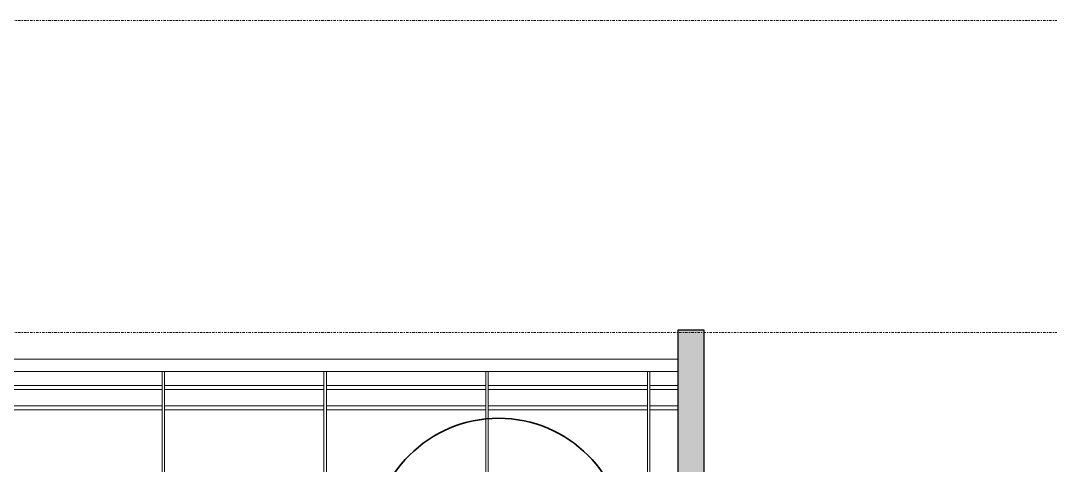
# Model space of a CAD drawing. Header units: inches. Extents: x -239 to 648, y -40 to 364.
# Drawn here: x 145.8 to 346.3, y 256 to 342.5 of the extents above; entities that cross this region are included whole.
import ezdxf

# ---------------------------------------------------------------- set-up
doc = ezdxf.new("R2010")
doc.units = ezdxf.units.IN
doc.header["$MEASUREMENT"] = 0
doc.linetypes.add('Centre', pattern=[1.181102, 0.472441, -0.23622, 0.23622, -0.23622])
for name, color, linetype, lineweight in [('A-FLOR-HRAL', 11, 'Continuous', 9), ('A-FLOR-LEVL', 51, 'Continuous', 9), ('A-WALL-PATT', 111, 'Continuous', 9), ('I-WALL', 2, 'Continuous', 9), ('S-GRID-IDEN', 1, 'Continuous', 35)]:
    doc.layers.add(name, color=color, linetype=linetype, lineweight=lineweight)

# ---------------------------------------------------------------- blocks, each defined once
blk = doc.blocks.new('Railing - 50 x 12mm-V8-Section 1')
at = {"layer": 'A-FLOR-HRAL'}
for p, q in [((267.87, 249.8), (267.87, 274.25)), ((267.87, 274.25), (268.34, 274.25)), ((268.34, 274.25), (268.34, 249.8)), ((267.87, 240), (267.87, 240.08)), ((268.34, 240.08), (268.34, 240))]:
    blk.add_line(p, q, dxfattribs=at)
blk = doc.blocks.new('Railing - 50 x 12mm-V9-Section 1')
at = {"layer": 'A-FLOR-HRAL'}
for p, q in [((236.37, 252), (236.37, 274.25)), ((236.37, 274.25), (236.84, 274.25)), ((236.84, 274.25), (236.84, 252)), ((236.37, 240), (236.37, 240.08)), ((236.84, 240.08), (236.84, 240))]:
    blk.add_line(p, q, dxfattribs=at)
blk = doc.blocks.new('Railing - Railing-580407-Section 1')
at = {"layer": 'A-FLOR-HRAL'}
for p, q in [((173.38, 271.5), (142.36, 271.5)), ((173.38, 270.71), (142.36, 270.71)), ((204.88, 271.5), (173.85, 271.5)), ((204.88, 270.71), (173.85, 270.71)), ((236.37, 271.5), (205.35, 271.5)), ((236.37, 270.71), (205.35, 270.71)), ((267.87, 271.5), (236.84, 271.5)), ((267.87, 270.71), (236.84, 270.71)), ((273.76, 271.5), (268.34, 271.5)), ((273.76, 270.71), (268.34, 270.71)), ((173.38, 267.56), (142.36, 267.56)), ((173.38, 266.77), (142.36, 266.77)), ((204.88, 267.56), (173.85, 267.56)), ((204.88, 266.77), (173.85, 266.77)), ((236.37, 267.56), (205.35, 267.56)), ((236.37, 266.77), (205.35, 266.77)), ((267.87, 267.56), (236.84, 267.56)), ((267.87, 266.77), (236.84, 266.77)), ((273.76, 267.56), (268.34, 267.56)), ((273.76, 266.77), (268.34, 266.77))]:
    blk.add_line(p, q, dxfattribs=at)
for name, p in [('Railing - 50 x 12mm-V9-Section 1', (-62.99, 0)), ('Railing - 50 x 12mm-V9-Section 1', (-31.5, 0)), ('Railing - 50 x 12mm-V9-Section 1', (0, 0)), ('Railing - 50 x 12mm-V8-Section 1', (0, 0))]:
    blk.add_blockref(name, p)
blk = doc.blocks.new('Top Rail Type - Top Rail_Internal_-580527-Section 1')
at = {"layer": 'A-FLOR-HRAL'}
for p, q in [((273.76, 276.61), (30.5, 276.61)), ((30.5, 274.25), (273.76, 274.25))]:
    blk.add_line(p, q, dxfattribs=at)
blk = doc.blocks.new('Grid - Standard-24584-Section 1')
at = {"layer": 'S-GRID-IDEN'}
blk.add_circle((238.88, 240.57), 24.57, dxfattribs=at)

msp = doc.modelspace()

# ---------------------------------------------------------------- hatches: boundary and pattern name
at = {"layer": 'A-WALL-PATT'}
msp.add_hatch(color=256, dxfattribs=at).paths.add_polyline_path([(273.76, 240), (278.88, 240), (278.88, 282.29), (273.76, 282.29)])

# ---------------------------------------------------------------- linework, layer by layer
at = {"layer": 'A-FLOR-LEVL', "linetype": 'Centre'}
for p, q in [((618.2, 342.55), (-239.19, 342.55)), ((618.2, 281.82), (-239.19, 281.82))]:
    msp.add_line(p, q, dxfattribs=at)
at = {"layer": 'I-WALL', "lineweight": 25}
for p, q in [((278.88, 282.29), (273.76, 282.29)), ((273.76, 282.29), (273.76, 240)), ((278.88, 240), (278.88, 282.29))]:
    msp.add_line(p, q, dxfattribs=at)

# ---------------------------------------------------------------- block references
at = {"layer": 'A-FLOR-HRAL'}
for name in ['Top Rail Type - Top Rail_Internal_-580527-Section 1', 'Railing - Railing-580407-Section 1']:
    msp.add_blockref(name, (0, 0), dxfattribs=at)
at = {"layer": 'S-GRID-IDEN'}
msp.add_blockref('Grid - Standard-24584-Section 1', (0, 0), dxfattribs=at)

doc.saveas('drawing.dxf')
